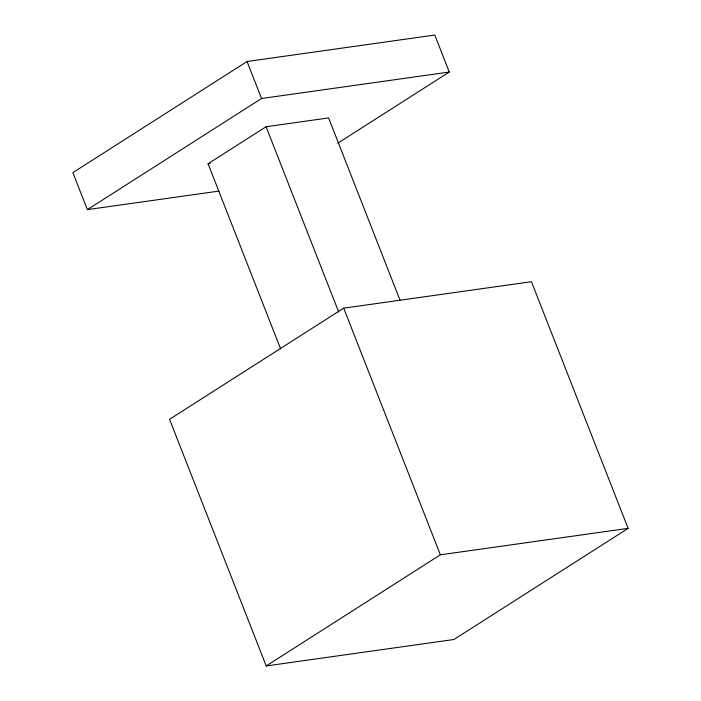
<?xml version="1.0" encoding="UTF-8"?>
<svg xmlns="http://www.w3.org/2000/svg" width="701" height="701" viewBox="0 0 701 701"><rect width="100%" height="100%" fill="white"/><g stroke="black" fill="none" stroke-linecap="round" stroke-linejoin="round"><path stroke-width="1.05" d="M337.786 143.197L449.288 72.045L434.786 35.05L247.05 61.504L72.878 172.639L87.38 209.634L219.019 191.084M87.38 209.634L261.552 98.499L449.288 72.045M280.654 348.984L208.066 163.754L266.073 126.741L328.603 117.926L399.999 300.107M343.709 308.16L169.546 419.294L266.214 665.95L453.95 639.496L628.122 528.361L531.454 281.706L343.709 308.16L440.377 554.815L628.122 528.361M266.214 665.95L440.377 554.815M208.066 163.754L210.221 163.447M247.05 61.504L261.552 98.499M266.073 126.741L338.671 311.971"/></g></svg>
